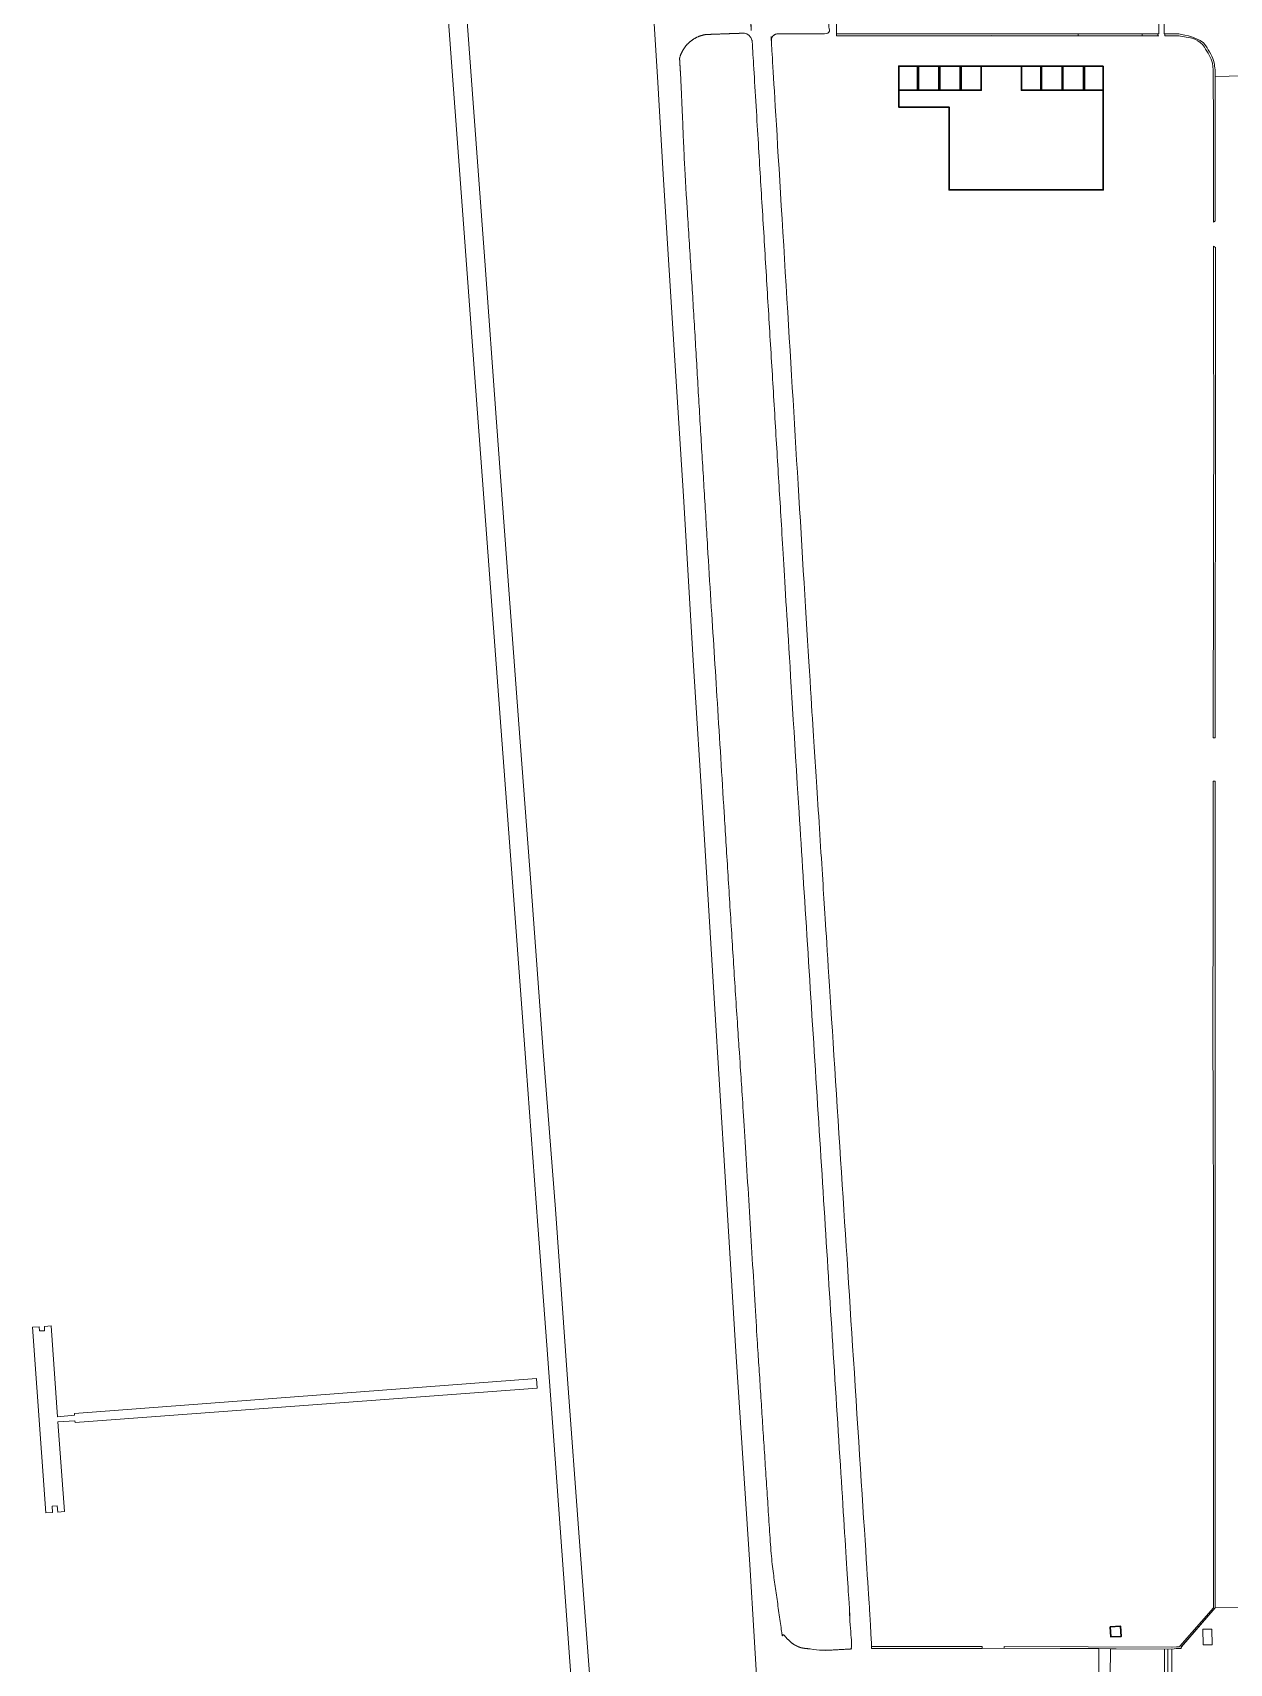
# Model space of a CAD drawing. Header units: millimetres. Extents: x 0 to 840, y 0 to 594.
# Drawn here: x 673.68 to 689.1, y 162.49 to 183.5 of the extents above; entities that cross this region are included whole.
import ezdxf

# ---------------------------------------------------------------- set-up
doc = ezdxf.new("R2010")
doc.units = ezdxf.units.MM
doc.layers.add('AC-0000-BESTAAND-co-06', color=1, linetype='Continuous')

msp = doc.modelspace()

# ---------------------------------------------------------------- linework, layer by layer
at = {"layer": 'AC-0000-BESTAAND-co-06', "linetype": 'Continuous', "lineweight": 13, "transparency": 33554687}
for p, q in [((689.283, 182.947), (688.92, 182.939)), ((682.978, 162.84), (682.923, 163.767)), ((689.282, 163.213), (688.92, 163.209)), ((683.032, 161.93), (682.978, 162.84))]:
    msp.add_line(p, q, dxfattribs=at)
at = {"layer": 'AC-0000-BESTAAND-co-06', "linetype": 'Continuous', "lineweight": 13, "transparency": 33554687, "flags": 128}
for points in [[(681.734, 182.937), (681.355, 188.948), (681.246, 190.707)], [(678.955, 184.818), (679.086, 183.01), (679.241, 180.926), (679.38, 179.059), (679.529, 177.046), (679.706, 174.679), (679.888, 172.271), (680.04, 170.178), (680.191, 168.133), (680.307, 166.594), (680.413, 165.129), (680.565, 163.056), (680.717, 160.968), (680.853, 159.081), (681.016, 156.879)], [(681.258, 156.88), (681.21, 157.461), (681.133, 158.582), (681.04, 159.902), (680.931, 161.397), (680.726, 164.119), (680.576, 166.156), (680.419, 168.346), (680.259, 170.376), (680.106, 172.496), (679.948, 174.593), (679.812, 176.386), (679.66, 178.485), (679.508, 180.564), (679.354, 182.657), (679.198, 184.766)], [(688.268, 183.858), (688.265, 183.858), (688.265, 183.488), (688.271, 183.488)], [(688.193, 183.464), (684.039, 183.464)], [(688.182, 183.464), (687.978, 183.463), (687.978, 183.487), (688.182, 183.488), (688.182, 183.464)], [(682.923, 163.767), (682.748, 166.441), (682.611, 168.692), (682.462, 171.064), (682.326, 173.32), (682.195, 175.414), (682.067, 177.533), (681.956, 179.279), (681.809, 181.606), (681.734, 182.937)], [(680.182, 166.041), (680.174, 166.163), (674.219, 165.714), (674.22, 165.692), (674.003, 165.671), (673.919, 166.841), (673.833, 166.833), (673.836, 166.779), (673.771, 166.776), (673.767, 166.829), (673.681, 166.823), (673.853, 164.431), (673.939, 164.436), (673.932, 164.518), (673.999, 164.522), (674.004, 164.442), (674.091, 164.449), (674.008, 165.604), (674.227, 165.62), (674.229, 165.596), (680.182, 166.041)], [(688.92, 163.209), (688.484, 162.704), (688.482, 162.683), (688.419, 162.683), (688.362, 162.678), (687.57, 162.682), (687.567, 162.325)], [(688.88, 162.73), (688.765, 162.73), (688.761, 162.934), (688.878, 162.935), (688.88, 162.73)], [(683.899, 162.66), (684.236, 162.679)], [(685.917, 162.711), (685.474, 162.71), (684.493, 162.709), (684.493, 162.685), (685.474, 162.683), (685.917, 162.686), (685.917, 162.711)], [(687.421, 162.325), (687.419, 162.683), (686.199, 162.688), (685.917, 162.686), (685.474, 162.683), (684.493, 162.685)], [(688.267, 162.318), (688.266, 162.679)], [(688.309, 162.318), (688.308, 162.678)], [(688.363, 162.317), (688.362, 162.678)]]:
    msp.add_lwpolyline(points, dxfattribs=at)
for points in [[(688.194, 183.858), (684.039, 183.858), (684.039, 183.488), (688.194, 183.488)], [(687.156, 183.464), (687.156, 183.464), (686.039, 183.468), (685.318, 183.465), (684.039, 183.464), (684.039, 183.488), (687.156, 183.489)], [(688.92, 174.42), (688.925, 178.945), (688.923, 180.738), (688.899, 180.755), (688.9, 179.168), (688.901, 179.032), (688.901, 178.945), (688.896, 174.42)], [(688.921, 168.309), (688.921, 164.709), (688.921, 163.209), (688.486, 162.704), (688.484, 162.683), (688.421, 162.683), (688.364, 162.678), (686.2, 162.688), (686.201, 162.712), (688.364, 162.702), (688.362, 162.702), (688.42, 162.707), (688.462, 162.707), (688.463, 162.714), (688.897, 163.209), (688.897, 164.709), (688.897, 168.309), (688.895, 169.53), (688.891, 170.736), (688.896, 172.209), (688.896, 173.86), (688.92, 173.86), (688.92, 172.209), (688.92, 170.736), (688.92, 169.53)]]:
    msp.add_lwpolyline(points, close=True, dxfattribs=at)
at = {"layer": 'AC-0000-BESTAAND-co-06', "linetype": 'Continuous', "lineweight": 30, "transparency": 33554687, "flags": 128}
for points in [[(686.423, 183.074), (685.905, 183.074), (685.905, 182.762), (684.843, 182.762), (684.843, 182.545), (685.491, 182.545), (685.491, 181.478), (687.478, 181.478), (687.478, 182.762), (686.423, 182.762)], [(685.905, 183.074), (684.843, 183.074), (684.843, 182.762), (685.905, 182.762)], [(685.097, 183.061), (685.084, 183.061), (685.084, 182.762), (685.097, 182.762)], [(685.373, 183.061), (685.36, 183.061), (685.36, 182.762), (685.373, 182.762)], [(685.648, 183.061), (685.636, 183.061), (685.636, 182.762), (685.648, 182.762)], [(687.478, 183.074), (686.423, 183.074), (686.423, 182.762), (687.478, 182.762)], [(686.683, 183.061), (686.672, 183.061), (686.672, 182.762), (686.683, 182.762)], [(686.959, 183.061), (686.948, 183.061), (686.948, 182.762), (686.959, 182.762)], [(687.236, 183.061), (687.225, 183.061), (687.225, 182.762), (687.236, 182.762)]]:
    msp.add_lwpolyline(points, close=True, dxfattribs=at)
msp.add_lwpolyline([(687.566, 162.965), (687.699, 162.974), (687.71, 162.841), (687.576, 162.834), (687.566, 162.965)], dxfattribs=at)
at = {"layer": 'AC-0000-BESTAAND-co-06', "linetype": 'Continuous', "lineweight": 13, "transparency": 33554687}
for points, weights, knots in [([(681.198, 196.233), (681.231, 195.756), (681.263, 195.28), (681.278, 194.956), (681.293, 194.633), (681.352, 193.738), (681.41, 192.842), (681.472, 191.851), (681.533, 190.86), (681.592, 189.925), (681.65, 188.99), (681.793, 186.653), (681.937, 184.316), (681.986, 184.198), (682.035, 184.08), (682.124, 183.996), (682.214, 183.912), (682.338, 183.883), (682.461, 183.853), (682.631, 183.853), (682.8, 183.853), (682.92, 183.861), (682.912, 183.973), (682.547, 189.352), (682.181, 194.731), (682.458, 194.731), (682.734, 194.731), (682.734, 194.487), (682.734, 194.242), (682.797, 194.242), (682.86, 194.242), (682.86, 193.825), (682.86, 193.408), (682.686, 193.408), (682.512, 193.408), (682.722, 190.382), (682.931, 187.356), (683.047, 185.728), (683.163, 184.099), (683.163, 183.84), (683.42, 183.859), (683.681, 183.859), (683.943, 183.859), (683.943, 183.673), (683.943, 183.488), (683.612, 183.488), (683.281, 183.488), (683.2, 183.488), (683.2, 183.403), (683.447, 179.317), (683.694, 175.232), (683.817, 173.306), (683.94, 171.379), (684.207, 167.226), (684.473, 163.073), (684.483, 162.891), (684.493, 162.709), (684.493, 162.697), (684.493, 162.685)], [1, 1, 1, 1, 1, 1, 1, 1, 1, 1, 1, 1, 1, 1, 1, 1, 1, 1, 1, 1, 1, 0.707580855312, 1, 1, 1, 1, 1, 1, 1, 1, 1, 1, 1, 1, 1, 1, 1, 1, 1, 0.681587252252, 1, 1, 1, 1, 1, 1, 1, 0.707836480214, 1, 1, 1, 1, 1, 1, 1, 1, 1, 1, 1], [0, 0, 0, 0.014286, 0.014286, 0.028571, 0.028571, 0.042857, 0.042857, 0.057143, 0.057143, 0.071429, 0.071429, 0.085714, 0.085714, 0.1, 0.1, 0.114286, 0.114286, 0.128571, 0.128571, 0.142857, 0.142857, 0.285714, 0.285714, 0.303571, 0.303571, 0.321429, 0.321429, 0.339286, 0.339286, 0.357143, 0.357143, 0.375, 0.375, 0.392857, 0.392857, 0.410714, 0.410714, 0.428571, 0.428571, 0.571429, 0.571429, 0.619048, 0.619048, 0.666667, 0.666667, 0.714286, 0.714286, 0.857143, 0.857143, 0.885714, 0.885714, 0.914286, 0.914286, 0.942857, 0.942857, 0.971429, 0.971429, 1, 1, 1]), ([(682.828, 183.497), (682.59, 183.489), (682.353, 183.48), (682.087, 183.435), (682.018, 183.175), (682.025, 183.052), (682.033, 182.93), (682.06, 182.311), (682.087, 181.693), (682.142, 180.818), (682.197, 179.943), (682.249, 179.064), (682.3, 178.184), (682.353, 177.316), (682.405, 176.448), (682.456, 175.651), (682.506, 174.855), (682.559, 174.003), (682.611, 173.151), (682.671, 172.193), (682.731, 171.234), (682.791, 170.336), (682.85, 169.437), (682.931, 168.108), (683.011, 166.779), (683.058, 166.05), (683.105, 165.321), (683.153, 164.578), (683.202, 163.835), (683.27, 163.348), (683.338, 162.862), (683.352, 162.859), (683.366, 162.856), (683.381, 162.838), (683.395, 162.82), (683.413, 162.803), (683.432, 162.785), (683.448, 162.77), (683.464, 162.755), (683.482, 162.743), (683.5, 162.731), (683.521, 162.72), (683.543, 162.709), (683.565, 162.701), (683.586, 162.694), (683.609, 162.69), (683.632, 162.686), (683.657, 162.684), (683.683, 162.681), (683.713, 162.675), (683.743, 162.669), (683.821, 162.665), (683.899, 162.66), (684.068, 162.67), (684.236, 162.679), (684.213, 163.071), (684.19, 163.463), (683.822, 169.295), (683.453, 175.128), (683.204, 179.258), (682.954, 183.388), (682.945, 183.505), (682.828, 183.497)], [1, 1, 1, 0.840946221938, 1, 1, 1, 1, 1, 1, 1, 1, 1, 1, 1, 1, 1, 1, 1, 1, 1, 1, 1, 1, 1, 1, 1, 1, 1, 1, 1, 1, 1, 1, 1, 1, 1, 1, 1, 1, 1, 1, 1, 1, 1, 1, 1, 1, 1, 1, 1, 1, 1, 1, 1, 1, 1, 1, 1, 1, 1, 0.715395851194, 1], [0, 0, 0, 0.111111, 0.111111, 0.222222, 0.222222, 0.333333, 0.333333, 0.342593, 0.342593, 0.351852, 0.351852, 0.361111, 0.361111, 0.37037, 0.37037, 0.37963, 0.37963, 0.388889, 0.388889, 0.398148, 0.398148, 0.407407, 0.407407, 0.416667, 0.416667, 0.425926, 0.425926, 0.435185, 0.435185, 0.444444, 0.444444, 0.454545, 0.454545, 0.464646, 0.464646, 0.474747, 0.474747, 0.484848, 0.484848, 0.494949, 0.494949, 0.505051, 0.505051, 0.515152, 0.515152, 0.525253, 0.525253, 0.535354, 0.535354, 0.545455, 0.545455, 0.555556, 0.555556, 0.666667, 0.666667, 0.722222, 0.722222, 0.777778, 0.777778, 0.888889, 0.888889, 1, 1, 1])]:
    msp.add_rational_spline(points, weights, degree=2, knots=knots, dxfattribs=at)
for points, knots in [([(688.449, 183.464), (688.449, 183.464), (688.514, 183.452), (688.717, 183.418), (688.781, 183.316), (688.821, 183.252), (688.871, 183.18), (688.884, 183.11), (688.893, 183.057), (688.898, 182.989), (688.896, 182.937), (688.897, 182.312), (688.898, 181.688), (688.898, 181.063), (688.906, 181.069), (688.914, 181.074), (688.922, 181.08), (688.922, 181.699), (688.921, 182.319), (688.92, 182.939), (688.922, 182.992), (688.917, 183.062), (688.907, 183.116), (688.894, 183.191), (688.841, 183.266), (688.799, 183.335), (688.733, 183.44), (688.522, 183.475), (688.454, 183.488), (688.393, 183.488), (688.332, 183.488), (688.271, 183.488), (688.271, 183.48), (688.271, 183.472), (688.271, 183.464), (688.33, 183.464), (688.39, 183.464), (688.449, 183.464)], [0, 0, 0, 0, 0.033851, 0.067702, 0.067702, 0.067702, 0.110631, 0.110631, 0.110631, 0.142857, 0.142857, 0.142857, 0.285714, 0.285714, 0.285714, 0.428571, 0.428571, 0.428571, 0.571429, 0.571429, 0.571429, 0.603217, 0.603217, 0.603217, 0.646822, 0.646822, 0.646822, 0.714286, 0.714286, 0.714286, 0.785714, 0.785714, 0.785714, 0.857143, 0.857143, 0.857143, 1, 1, 1, 1]), ([(688.271, 183.488), (688.332, 183.488), (688.393, 183.488), (688.454, 183.488), (688.522, 183.475), (688.733, 183.44), (688.799, 183.335), (688.841, 183.266), (688.894, 183.191), (688.907, 183.116), (688.917, 183.062), (688.922, 182.992), (688.92, 182.939), (688.921, 182.319), (688.922, 181.699), (688.922, 181.08)], [0, 0, 0, 0, 0.333333, 0.333333, 0.333333, 0.490748, 0.490748, 0.490748, 0.592494, 0.592494, 0.592494, 0.666667, 0.666667, 0.666667, 1, 1, 1, 1])]:
    msp.add_open_spline(points, degree=3, knots=knots, dxfattribs=at)

doc.saveas('drawing.dxf')
